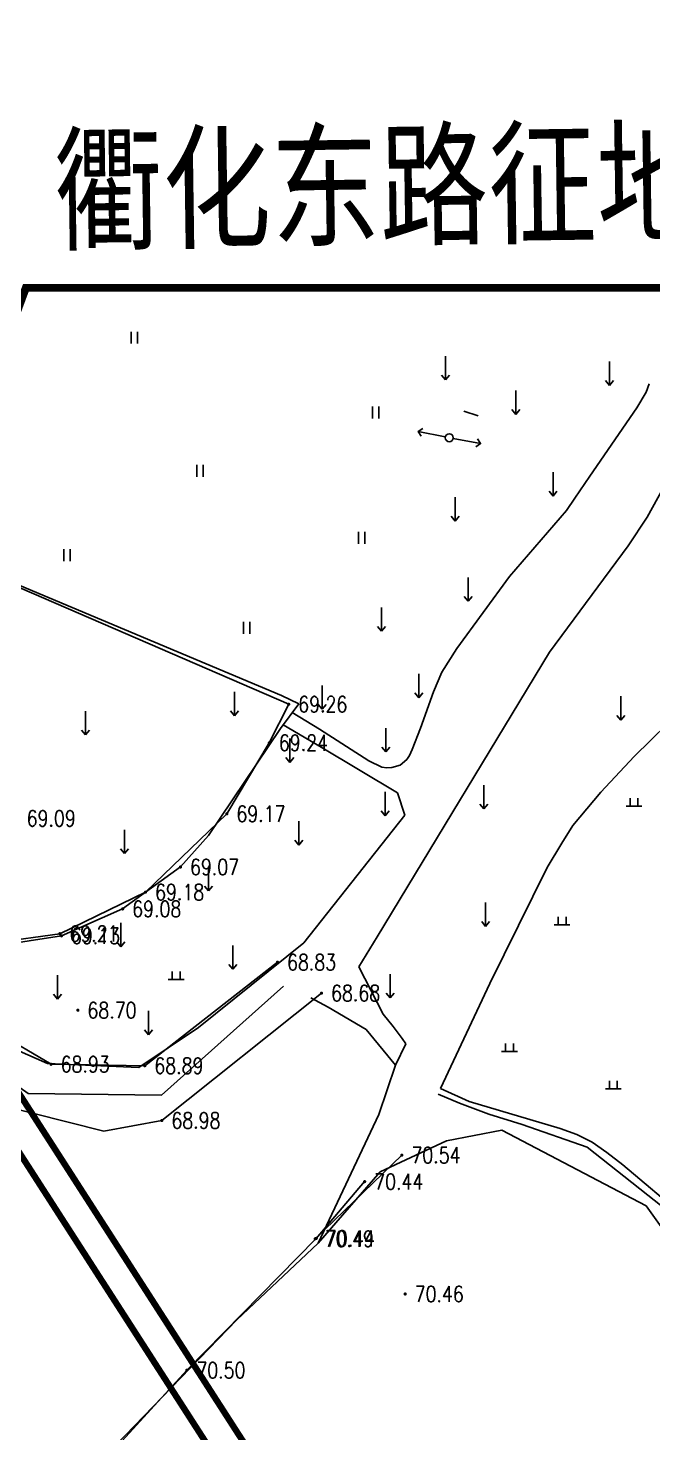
# Model space of a CAD drawing. Extents: x 10519 to 17598, y -625 to 2857.
# Drawn here: x 13643 to 13682.3, y 1308 to 1396.2 of the extents above; entities that cross this region are included whole.
import ezdxf
from ezdxf.enums import TextEntityAlignment as Align

# ---------------------------------------------------------------- set-up
doc = ezdxf.new("R2010")
doc.units = 0
doc.header["$MEASUREMENT"] = 0
doc.layers.get('0').update_dxf_attribs({"linetype": 'CONTINUOUS'})
for name, color, linetype in [('00000道路边线', 2, 'CONTINUOUS'), ('0000原地形', 252, 'CONTINUOUS'), ('000道路名称', 6, 'CONTINUOUS'), ('GCD', 224, 'CONTINUOUS')]:
    doc.layers.add(name, color=color, linetype=linetype)
doc.styles.add('HZ', font='txt8.shx', dxfattribs={"width": 0.8, "bigfont": 'hz.shx'})
doc.styles.add('黑体', font='SIMHEI.TTF', dxfattribs={"width": 0.8})
doc.linetypes.add('10421', pattern='A,2,[150,AAA.SHX,S=1,R=0,X=0,Y=1],1e-11', length=2)

# ---------------------------------------------------------------- blocks, each defined once
blk = doc.blocks.new('GC200')
at = {"linetype": 'Continuous', "const_width": 0.2, "flags": 128}
blk.add_lwpolyline([(-0.1, 0, 1), (0.1, 0, 1)], format="xyb", close=True, dxfattribs=at)
blk = doc.blocks.new('gc170')
at = {"linetype": 'Continuous'}
blk.add_circle((0, 0), 0.5, dxfattribs=at)
blk = doc.blocks.new('gc013b')
at = {"linetype": 'Continuous'}
blk.add_line((0.5, 0), (4, 0), dxfattribs=at)
at = {"linetype": 'Continuous', "flags": 128}
blk.add_lwpolyline([(3.5, 0.5), (4, 0), (3.5, -0.5)], dxfattribs=at)

msp = doc.modelspace()

# ---------------------------------------------------------------- linework, layer by layer
at = {"layer": '00000道路边线', "const_width": 0.4}
for points in [[(13756.603, 1148.308, -0.065136), (13825.178, 1003.376, 0.065136), (13756.603, 1148.308), (13576.295, 1428.357, -0.410529), (13583.517, 1462.739), (13652.854, 1508.626, -0.224647), (14318.381, 1604.23), (14655.468, 1500.221), (14721.808, 1482.843, -0.010771), (14723.879, 1482.253), (15171.602, 1344.107)], [(13758.284, 1149.39, -0.065136), (13827.082, 1003.99, 0.065136), (13758.284, 1149.39), (13577.99, 1429.419, -0.410529), (13584.057, 1458.299), (13655.061, 1505.291, -0.224647), (14317.202, 1600.407), (14654.432, 1496.355)]]:
    msp.add_lwpolyline(points, format="xyb", dxfattribs=at)
at = {"layer": '0000原地形'}
for p, q in [((13649.474, 1376.409), (13649.474, 1377.159)), ((13649.874, 1376.409), (13649.874, 1377.159)), ((13669.237, 1374.129), (13669.237, 1375.629)), ((13679.53, 1373.788), (13679.53, 1375.288)), ((13668.987, 1374.429), (13669.237, 1374.129)), ((13669.237, 1374.129), (13669.487, 1374.429)), ((13679.28, 1374.088), (13679.53, 1373.788)), ((13679.53, 1373.788), (13679.78, 1374.088)), ((13673.654, 1371.968), (13673.654, 1373.468)), ((13664.653, 1371.708), (13664.653, 1372.458)), ((13665.053, 1371.708), (13665.053, 1372.458)), ((13673.404, 1372.268), (13673.654, 1371.968)), ((13673.654, 1371.968), (13673.904, 1372.268)), ((13653.611, 1368.047), (13653.611, 1368.797)), ((13654.011, 1368.047), (13654.011, 1368.797)), ((13675.987, 1366.836), (13675.987, 1368.336)), ((13675.737, 1367.136), (13675.987, 1366.836)), ((13675.987, 1366.836), (13676.237, 1367.136)), ((13669.843, 1365.27), (13669.843, 1366.77)), ((13669.593, 1365.57), (13669.843, 1365.27)), ((13669.843, 1365.27), (13670.093, 1365.57)), ((13663.77, 1363.843), (13663.77, 1364.593)), ((13664.17, 1363.843), (13664.17, 1364.593)), ((13645.244, 1362.742), (13645.244, 1363.492)), ((13645.644, 1362.742), (13645.644, 1363.492)), ((13670.657, 1360.229), (13670.657, 1361.729)), ((13665.215, 1358.346), (13665.215, 1359.846)), ((13670.407, 1360.529), (13670.657, 1360.229)), ((13670.657, 1360.229), (13670.907, 1360.529)), ((13656.536, 1358.19), (13656.536, 1358.94)), ((13656.936, 1358.19), (13656.936, 1358.94)), ((13664.965, 1358.646), (13665.215, 1358.346)), ((13665.215, 1358.346), (13665.465, 1358.646)), ((13667.562, 1354.167), (13667.562, 1355.667)), ((13655.98, 1353.041), (13655.98, 1354.541)), ((13661.48, 1353.445), (13661.48, 1354.945)), ((13667.312, 1354.467), (13667.562, 1354.167)), ((13667.562, 1354.167), (13667.812, 1354.467)), ((13661.23, 1353.745), (13661.48, 1353.445)), ((13661.48, 1353.445), (13661.73, 1353.745)), ((13680.246, 1352.758), (13680.246, 1354.258)), ((13646.608, 1351.835), (13646.608, 1353.335)), ((13655.73, 1353.341), (13655.98, 1353.041)), ((13655.98, 1353.041), (13656.23, 1353.341)), ((13679.996, 1353.058), (13680.246, 1352.758)), ((13680.246, 1352.758), (13680.496, 1353.058)), ((13646.358, 1352.135), (13646.608, 1351.835)), ((13646.608, 1351.835), (13646.858, 1352.135)), ((13665.488, 1350.768), (13665.488, 1352.268)), ((13659.456, 1350.111), (13659.456, 1351.611)), ((13665.238, 1351.068), (13665.488, 1350.768)), ((13665.488, 1350.768), (13665.738, 1351.068)), ((13659.206, 1350.411), (13659.456, 1350.111)), ((13659.456, 1350.111), (13659.706, 1350.411)), ((13671.638, 1347.181), (13671.638, 1348.681)), ((13665.45, 1346.757), (13665.45, 1348.257)), ((13671.388, 1347.481), (13671.638, 1347.181)), ((13671.638, 1347.181), (13671.888, 1347.481)), ((13680.824, 1347.854), (13680.824, 1347.354)), ((13681.324, 1347.854), (13681.324, 1347.354)), ((13665.2, 1347.057), (13665.45, 1346.757)), ((13665.45, 1346.757), (13665.7, 1347.057)), ((13680.574, 1347.354), (13681.574, 1347.354)), ((13649.061, 1344.377), (13649.061, 1345.877)), ((13660.012, 1344.918), (13660.012, 1346.418)), ((13659.762, 1345.218), (13660.012, 1344.918)), ((13660.012, 1344.918), (13660.262, 1345.218)), ((13648.811, 1344.677), (13649.061, 1344.377)), ((13649.061, 1344.377), (13649.311, 1344.677)), ((13654.335, 1342.041), (13654.335, 1343.541)), ((13654.085, 1342.341), (13654.335, 1342.041)), ((13654.335, 1342.041), (13654.585, 1342.341)), ((13671.755, 1339.808), (13671.755, 1341.308)), ((13676.304, 1340.413), (13676.304, 1339.913)), ((13676.804, 1340.413), (13676.804, 1339.913)), ((13648.826, 1338.531), (13648.826, 1340.031)), ((13671.505, 1340.108), (13671.755, 1339.808)), ((13671.755, 1339.808), (13672.005, 1340.108)), ((13676.054, 1339.913), (13677.054, 1339.913)), ((13648.576, 1338.831), (13648.826, 1338.531)), ((13648.826, 1338.531), (13649.076, 1338.831)), ((13655.867, 1337.112), (13655.867, 1338.612)), ((13652.055, 1336.97), (13652.055, 1336.47)), ((13652.055, 1336.97), (13652.055, 1336.47)), ((13652.555, 1336.97), (13652.555, 1336.47)), ((13652.555, 1336.97), (13652.555, 1336.47)), ((13655.617, 1337.412), (13655.867, 1337.112)), ((13655.867, 1337.112), (13656.117, 1337.412)), ((13665.756, 1335.315), (13665.756, 1336.815)), ((13644.854, 1335.24), (13644.854, 1336.74)), ((13651.805, 1336.47), (13652.805, 1336.47)), ((13651.805, 1336.47), (13652.805, 1336.47)), ((13644.604, 1335.54), (13644.854, 1335.24)), ((13644.854, 1335.24), (13645.104, 1335.54)), ((13665.506, 1335.615), (13665.756, 1335.315)), ((13665.756, 1335.315), (13666.006, 1335.615)), ((13650.568, 1333.003), (13650.568, 1334.503)), ((13650.318, 1333.303), (13650.568, 1333.003)), ((13650.568, 1333.003), (13650.818, 1333.303)), ((13673.002, 1332.445), (13673.002, 1331.945)), ((13673.502, 1332.445), (13673.502, 1331.945)), ((13672.752, 1331.945), (13673.752, 1331.945)), ((13679.526, 1330.111), (13679.526, 1329.611)), ((13680.026, 1330.111), (13680.026, 1329.611)), ((13679.276, 1329.611), (13680.276, 1329.611))]:
    msp.add_line(p, q, dxfattribs=at)
at = {"layer": '0000原地形', "linetype": 'Continuous'}
for p, q in [((13682.026, 1373.894), (13681.839, 1373.367)), ((13681.839, 1373.367), (13681.255, 1372.388)), ((13670.383, 1372.17), (13671.284, 1371.881)), ((13681.255, 1372.388), (13678.298, 1368.088)), ((13678.298, 1368.088), (13677.364, 1366.701)), ((13677.364, 1366.701), (13676.825, 1365.92)), ((13633.141, 1365.148), (13658.923, 1354.316)), ((13676.825, 1365.92), (13673.247, 1361.784)), ((13659.381, 1353.762, 69.255), (13639.414, 1362.408, 69.255)), ((13673.247, 1361.784), (13669.943, 1357.256)), ((13669.943, 1357.256), (13669.009, 1355.777)), ((13669.009, 1355.777), (13668.486, 1354.541)), ((13668.486, 1354.541), (13667.666, 1352.262)), ((13660.011, 1353.794, 69.236), (13658.923, 1354.316, 69.236)), ((13661.314, 1352.195), (13659.602, 1353.241)), ((13661.41, 1351.057, 68.729), (13659.03, 1352.467, 68.729)), ((13664.415, 1350.199), (13661.314, 1352.195)), ((13667.666, 1352.262), (13667.134, 1350.921)), ((13666.222, 1348.206, 68.729), (13661.41, 1351.057, 68.729)), ((13667.134, 1350.921), (13666.971, 1350.532)), ((13665.225, 1349.806), (13664.415, 1350.199)), ((13666.812, 1350.296), (13666.386, 1349.936)), ((13666.971, 1350.532), (13666.812, 1350.296)), ((13665.539, 1349.758), (13665.225, 1349.806)), ((13665.865, 1349.778), (13665.539, 1349.758)), ((13666.386, 1349.936), (13665.865, 1349.778)), ((13666.679, 1346.802, 68.729), (13666.222, 1348.206, 68.729)), ((13660.323, 1338.783, 68.729), (13666.679, 1346.802, 68.729)), ((13653.704, 1333.459, 68.729), (13660.323, 1338.783, 68.729)), ((13658.677, 1337.554, 68.832), (13650.339, 1331.055, 68.832)), ((13659.045, 1336.055, 68.608), (13651.391, 1329.205, 68.608)), ((13659.045, 1336.055, 68.608), (13651.391, 1329.205, 68.608)), ((13651.41, 1327.615, 69.118), (13661.444, 1335.615, 69.118)), ((13651.41, 1327.615, 69.118), (13661.444, 1335.615, 69.118)), ((13661.857, 1334.742, 69.999), (13660.771, 1335.311, 69.999)), ((13644.454, 1331.146, 68.832), (13638.989, 1334.371, 68.832)), ((13664.242, 1333.339, 69.999), (13661.857, 1334.742, 69.999)), ((13649.955, 1330.934, 68.729), (13653.704, 1333.459, 68.729)), ((13666.095, 1331.096, 69.999), (13664.242, 1333.339, 69.999)), ((13640.179, 1332.982, 68.729), (13644.223, 1331.204, 68.729)), ((13644.223, 1331.204, 68.729), (13649.955, 1330.934, 68.729)), ((13650.339, 1331.055, 68.832), (13644.454, 1331.146, 68.832)), ((13643.016, 1329.32, 68.608), (13641.641, 1330.265, 68.608)), ((13643.016, 1329.32, 68.608), (13641.641, 1330.265, 68.608)), ((13639.359, 1329.073, 69.118), (13647.761, 1326.947, 69.118)), ((13639.359, 1329.073, 69.118), (13647.761, 1326.947, 69.118)), ((13651.391, 1329.205, 68.608), (13643.016, 1329.32, 68.608)), ((13651.391, 1329.205, 68.608), (13643.016, 1329.32, 68.608)), ((13668.776, 1329.263), (13670.107, 1328.697)), ((13670.724, 1328.811), (13668.92, 1329.617)), ((13670.107, 1328.697), (13671.95, 1328.017)), ((13676.434, 1327.104), (13670.724, 1328.811)), ((13671.95, 1328.017), (13674.051, 1327.361)), ((13647.761, 1326.947, 69.118), (13651.41, 1327.615, 69.118)), ((13647.761, 1326.947, 69.118), (13651.41, 1327.615, 69.118)), ((13674.051, 1327.361), (13678.131, 1325.946)), ((13677.485, 1326.74), (13676.434, 1327.104)), ((13678.44, 1326.252), (13677.485, 1326.74)), ((13679.365, 1325.611), (13678.44, 1326.252)), ((13678.131, 1325.946), (13685.573, 1320.048)), ((13680.375, 1324.83), (13679.365, 1325.611)), ((13685.46, 1320.528), (13680.375, 1324.83))]:
    msp.add_line(p, q, dxfattribs=at)
at = {"layer": '0000原地形', "linetype": '10421'}
for p, q in [((13681.901, 1365.511, 69.139), (13686.074, 1373.108, 69.139)), ((13680.712, 1363.708, 69.139), (13681.901, 1365.511, 69.139)), ((13675.766, 1357.023, 69.139), (13680.712, 1363.708, 69.139)), ((13664.935, 1339.161, 69.139), (13675.766, 1357.023, 69.139)), ((13681.086, 1350.483), (13685.324, 1354.635)), ((13659.381, 1353.762, 69.255), (13658.163, 1351.335, 69.255)), ((13660.011, 1353.794, 69.067), (13658.865, 1352.244, 69.067)), ((13658.865, 1352.244, 69.067), (13654.335, 1345.508, 69.067)), ((13658.163, 1351.335, 69.255), (13655.494, 1346.879, 69.255)), ((13678.982, 1348.233), (13681.086, 1350.483)), ((13677.233, 1346.147), (13678.982, 1348.233)), ((13655.494, 1346.879, 69.255), (13650.387, 1341.959, 69.255)), ((13676.533, 1345.044), (13677.233, 1346.147)), ((13654.335, 1345.508, 69.067), (13652.582, 1343.538, 69.067)), ((13675.621, 1343.513), (13676.533, 1345.044)), ((13652.582, 1343.538, 69.123), (13648.947, 1340.904, 69.123)), ((13652.582, 1343.538, 69.123), (13648.947, 1340.904, 69.123)), ((13672.022, 1336.217), (13675.621, 1343.513)), ((13650.387, 1341.959, 69.255), (13645.003, 1339.35, 69.255)), ((13648.947, 1340.904, 69.123), (13645.105, 1339.209, 69.123)), ((13648.947, 1340.904, 69.123), (13645.105, 1339.209, 69.123)), ((13645.003, 1339.35, 69.255), (13639.006, 1338.503, 69.255)), ((13645.105, 1339.209, 69.123), (13639.21, 1338.299, 69.123)), ((13645.105, 1339.209, 69.123), (13639.21, 1338.299, 69.123)), ((13663.796, 1337.272, 69.139), (13664.935, 1339.161, 69.139)), ((13665.317, 1334.301, 69.139), (13663.796, 1337.272, 69.139)), ((13668.92, 1329.617), (13672.022, 1336.217)), ((13665.944, 1333.509, 69.139), (13665.317, 1334.301, 69.139)), ((13666.518, 1332.764, 69.139), (13665.944, 1333.509, 69.139)), ((13666.095, 1331.096, 69.139), (13666.742, 1332.436, 69.139)), ((13666.742, 1332.436, 69.139), (13666.518, 1332.764, 69.139)), ((13665.042, 1327.999, 69.999), (13666.095, 1331.096, 69.999)), ((13663.838, 1325.426, 69.999), (13665.042, 1327.999, 69.999)), ((13665.13, 1324.383), (13669.297, 1326.337)), ((13669.297, 1326.337), (13672.764, 1327.001)), ((13672.764, 1327.001), (13681.84, 1322.255)), ((13666.492, 1325.439, 70.539), (13661.046, 1320.188, 70.539)), ((13666.492, 1325.439, 70.539), (13661.046, 1320.188, 70.539)), ((13661.24, 1319.911, 69.999), (13663.838, 1325.426, 69.999)), ((13661.113, 1320.209), (13664.153, 1323.774)), ((13661.113, 1320.209), (13664.153, 1323.774)), ((13661.24, 1319.911), (13665.13, 1324.383)), ((13681.84, 1322.255), (13684.624, 1318.336)), ((13652.981, 1311.929), (13661.113, 1320.209)), ((13652.981, 1311.929), (13661.113, 1320.209)), ((13656.125, 1315.088), (13661.24, 1319.911)), ((13646.414, 1305.06), (13656.125, 1315.088)), ((13646.694, 1305.077), (13652.981, 1311.929)), ((13646.694, 1305.077), (13652.981, 1311.929))]:
    msp.add_line(p, q, dxfattribs=at)
at = {"layer": '000道路名称', "color": 0, "const_width": 0.5}
msp.add_lwpolyline([(13630.898, 1347.556), (13642.867, 1379.917), (13706.496, 1379.917)], dxfattribs=at)

# ---------------------------------------------------------------- block references
at = {"layer": '0000原地形', "linetype": 'Continuous', "yscale": 0.5}
for xscale, rotation in [(0.5000000000058158, 168.7640384959138), (0.4999999999417649, 349.345737888375)]:
    msp.add_blockref('gc013b', (13669.466, 1370.5, 69.225), dxfattribs=dict(at, xscale=xscale, rotation=rotation))
at = {"layer": '0000原地形', "linetype": 'Continuous', "xscale": 0.5, "yscale": 0.5}
msp.add_blockref('gc170', (13669.466, 1370.5, 69.225), dxfattribs=at)
at = {"layer": 'GCD', "linetype": 'Continuous'}
ref = msp.add_blockref('GC200', (13659.381, 1353.762, 69.255), dxfattribs=dict(at, xscale=0.5, yscale=0.5, zscale=0.5))
ref.add_attrib('height', '69.26', dxfattribs={"linetype": 'Continuous', "height": 1, "style": 'HZ', "width": 0.8}).set_placement((13659.981, 1353.762, 69.255), align=Align.MIDDLE_LEFT)
ref = msp.add_blockref('GC200', (13659.381, 1353.762, 69.255), dxfattribs=dict(at, xscale=0.5, yscale=0.5, zscale=0.5))
ref.add_attrib('height', '69.26', dxfattribs={"linetype": 'Continuous', "height": 1, "style": 'HZ', "width": 0.8}).set_placement((13659.981, 1353.762, 69.255), align=Align.MIDDLE_LEFT)
ref = msp.add_blockref('GC200', (13658.163, 1351.335, 69.235), dxfattribs=dict(at, xscale=0.5, yscale=0.5, zscale=0.5))
ref.add_attrib('height', '69.24', dxfattribs={"linetype": 'Continuous', "height": 1, "style": 'HZ', "width": 0.8}).set_placement((13658.763, 1351.335, 69.235), align=Align.MIDDLE_LEFT)
ref = msp.add_blockref('GC200', (13658.163, 1351.335, 69.235), dxfattribs=dict(at, xscale=0.5, yscale=0.5, zscale=0.5))
ref.add_attrib('height', '69.24', dxfattribs={"linetype": 'Continuous', "height": 1, "style": 'HZ', "width": 0.8}).set_placement((13658.763, 1351.335, 69.235), align=Align.MIDDLE_LEFT)
ref = msp.add_blockref('GC200', (13642.316, 1346.591, 69.088), dxfattribs=dict(at, xscale=0.5, yscale=0.5, zscale=0.5))
ref.add_attrib('height', '69.09', dxfattribs={"linetype": 'Continuous', "height": 1, "style": 'HZ', "width": 0.8}).set_placement((13642.916, 1346.591, 69.088), align=Align.MIDDLE_LEFT)
ref = msp.add_blockref('GC200', (13642.316, 1346.591, 69.088), dxfattribs=dict(at, xscale=0.5, yscale=0.5, zscale=0.5))
ref.add_attrib('height', '69.09', dxfattribs={"linetype": 'Continuous', "height": 1, "style": 'HZ', "width": 0.8}).set_placement((13642.916, 1346.591, 69.088), align=Align.MIDDLE_LEFT)
ref = msp.add_blockref('GC200', (13655.494, 1346.879, 69.166), dxfattribs=dict(at, xscale=0.5, yscale=0.5, zscale=0.5))
ref.add_attrib('height', '69.17', dxfattribs={"linetype": 'Continuous', "height": 1, "style": 'HZ', "width": 0.8}).set_placement((13656.094, 1346.879, 69.166), align=Align.MIDDLE_LEFT)
ref = msp.add_blockref('GC200', (13655.494, 1346.879, 69.166), dxfattribs=dict(at, xscale=0.5, yscale=0.5, zscale=0.5))
ref.add_attrib('height', '69.17', dxfattribs={"linetype": 'Continuous', "height": 1, "style": 'HZ', "width": 0.8}).set_placement((13656.094, 1346.879, 69.166), align=Align.MIDDLE_LEFT)
ref = msp.add_blockref('GC200', (13652.582, 1343.538, 69.067), dxfattribs=dict(at, xscale=0.5, yscale=0.5, zscale=0.5))
ref.add_attrib('height', '69.07', dxfattribs={"linetype": 'Continuous', "height": 1, "style": 'HZ', "width": 0.8}).set_placement((13653.182, 1343.538, 69.067), align=Align.MIDDLE_LEFT)
ref = msp.add_blockref('GC200', (13652.582, 1343.538, 69.067), dxfattribs=dict(at, xscale=0.5, yscale=0.5, zscale=0.5))
ref.add_attrib('height', '69.07', dxfattribs={"linetype": 'Continuous', "height": 1, "style": 'HZ', "width": 0.8}).set_placement((13653.182, 1343.538, 69.067), align=Align.MIDDLE_LEFT)
ref = msp.add_blockref('GC200', (13650.387, 1341.959, 69.181), dxfattribs=dict(at, xscale=0.5, yscale=0.5, zscale=0.5))
ref.add_attrib('height', '69.18', dxfattribs={"linetype": 'Continuous', "height": 1, "style": 'HZ', "width": 0.8}).set_placement((13650.987, 1341.959, 69.181), align=Align.MIDDLE_LEFT)
ref = msp.add_blockref('GC200', (13650.387, 1341.959, 69.181), dxfattribs=dict(at, xscale=0.5, yscale=0.5, zscale=0.5))
ref.add_attrib('height', '69.18', dxfattribs={"linetype": 'Continuous', "height": 1, "style": 'HZ', "width": 0.8}).set_placement((13650.987, 1341.959, 69.181), align=Align.MIDDLE_LEFT)
ref = msp.add_blockref('GC200', (13648.947, 1340.904, 69.081), dxfattribs=dict(at, xscale=0.5, yscale=0.5, zscale=0.5))
ref.add_attrib('height', '69.08', dxfattribs={"linetype": 'Continuous', "height": 1, "style": 'HZ', "width": 0.8}).set_placement((13649.547, 1340.904, 69.081), align=Align.MIDDLE_LEFT)
ref = msp.add_blockref('GC200', (13648.947, 1340.904, 69.081), dxfattribs=dict(at, xscale=0.5, yscale=0.5, zscale=0.5))
ref.add_attrib('height', '69.08', dxfattribs={"linetype": 'Continuous', "height": 1, "style": 'HZ', "width": 0.8}).set_placement((13649.547, 1340.904, 69.081), align=Align.MIDDLE_LEFT)
ref = msp.add_blockref('GC200', (13645.003, 1339.35, 69.208), dxfattribs=dict(at, xscale=0.5, yscale=0.5, zscale=0.5))
ref.add_attrib('height', '69.21', dxfattribs={"linetype": 'Continuous', "height": 1, "style": 'HZ', "width": 0.8}).set_placement((13645.603, 1339.35, 69.208), align=Align.MIDDLE_LEFT)
ref = msp.add_blockref('GC200', (13645.003, 1339.35, 69.208), dxfattribs=dict(at, xscale=0.5, yscale=0.5, zscale=0.5))
ref.add_attrib('height', '69.21', dxfattribs={"linetype": 'Continuous', "height": 1, "style": 'HZ', "width": 0.8}).set_placement((13645.603, 1339.35, 69.208), align=Align.MIDDLE_LEFT)
ref = msp.add_blockref('GC200', (13645.105, 1339.209, 69.129), dxfattribs=dict(at, xscale=0.5, yscale=0.5, zscale=0.5))
ref.add_attrib('height', '69.13', dxfattribs={"linetype": 'Continuous', "height": 1, "style": 'HZ', "width": 0.8}).set_placement((13645.705, 1339.209, 69.129), align=Align.MIDDLE_LEFT)
ref = msp.add_blockref('GC200', (13645.105, 1339.209, 69.129), dxfattribs=dict(at, xscale=0.5, yscale=0.5, zscale=0.5))
ref.add_attrib('height', '69.13', dxfattribs={"linetype": 'Continuous', "height": 1, "style": 'HZ', "width": 0.8}).set_placement((13645.705, 1339.209, 69.129), align=Align.MIDDLE_LEFT)
ref = msp.add_blockref('GC200', (13658.677, 1337.554, 68.832), dxfattribs=dict(at, xscale=0.5, yscale=0.5, zscale=0.5))
ref.add_attrib('height', '68.83', dxfattribs={"linetype": 'Continuous', "height": 1, "style": 'HZ', "width": 0.8}).set_placement((13659.277, 1337.554, 68.832), align=Align.MIDDLE_LEFT)
ref = msp.add_blockref('GC200', (13658.677, 1337.554, 68.832), dxfattribs=dict(at, xscale=0.5, yscale=0.5, zscale=0.5))
ref.add_attrib('height', '68.83', dxfattribs={"linetype": 'Continuous', "height": 1, "style": 'HZ', "width": 0.8}).set_placement((13659.277, 1337.554, 68.832), align=Align.MIDDLE_LEFT)
ref = msp.add_blockref('GC200', (13661.444, 1335.615, 68.675), dxfattribs=dict(at, xscale=0.5, yscale=0.5, zscale=0.5))
ref.add_attrib('height', '68.68', dxfattribs={"linetype": 'Continuous', "height": 1, "style": 'HZ', "width": 0.8}).set_placement((13662.044, 1335.615, 68.675), align=Align.MIDDLE_LEFT)
ref = msp.add_blockref('GC200', (13661.444, 1335.615, 68.675), dxfattribs=dict(at, xscale=0.5, yscale=0.5, zscale=0.5))
ref.add_attrib('height', '68.68', dxfattribs={"linetype": 'Continuous', "height": 1, "style": 'HZ', "width": 0.8}).set_placement((13662.044, 1335.615, 68.675), align=Align.MIDDLE_LEFT)
ref = msp.add_blockref('GC200', (13646.136, 1334.541, 68.698), dxfattribs=dict(at, xscale=0.5, yscale=0.5, zscale=0.5))
ref.add_attrib('height', '68.70', dxfattribs={"linetype": 'Continuous', "height": 1, "style": 'HZ', "width": 0.8}).set_placement((13646.736, 1334.541, 68.698), align=Align.MIDDLE_LEFT)
ref = msp.add_blockref('GC200', (13646.136, 1334.541, 68.698), dxfattribs=dict(at, xscale=0.5, yscale=0.5, zscale=0.5))
ref.add_attrib('height', '68.70', dxfattribs={"linetype": 'Continuous', "height": 1, "style": 'HZ', "width": 0.8}).set_placement((13646.736, 1334.541, 68.698), align=Align.MIDDLE_LEFT)
ref = msp.add_blockref('GC200', (13644.454, 1331.146, 68.929), dxfattribs=dict(at, xscale=0.5, yscale=0.5, zscale=0.5))
ref.add_attrib('height', '68.93', dxfattribs={"linetype": 'Continuous', "height": 1, "style": 'HZ', "width": 0.8}).set_placement((13645.054, 1331.146, 68.929), align=Align.MIDDLE_LEFT)
ref = msp.add_blockref('GC200', (13644.454, 1331.146, 68.929), dxfattribs=dict(at, xscale=0.5, yscale=0.5, zscale=0.5))
ref.add_attrib('height', '68.93', dxfattribs={"linetype": 'Continuous', "height": 1, "style": 'HZ', "width": 0.8}).set_placement((13645.054, 1331.146, 68.929), align=Align.MIDDLE_LEFT)
ref = msp.add_blockref('GC200', (13650.339, 1331.055, 68.887), dxfattribs=dict(at, xscale=0.5, yscale=0.5, zscale=0.5))
ref.add_attrib('height', '68.89', dxfattribs={"linetype": 'Continuous', "height": 1, "style": 'HZ', "width": 0.8}).set_placement((13650.939, 1331.055, 68.887), align=Align.MIDDLE_LEFT)
ref = msp.add_blockref('GC200', (13650.339, 1331.055, 68.887), dxfattribs=dict(at, xscale=0.5, yscale=0.5, zscale=0.5))
ref.add_attrib('height', '68.89', dxfattribs={"linetype": 'Continuous', "height": 1, "style": 'HZ', "width": 0.8}).set_placement((13650.939, 1331.055, 68.887), align=Align.MIDDLE_LEFT)
ref = msp.add_blockref('GC200', (13651.41, 1327.615, 68.979), dxfattribs=dict(at, xscale=0.5, yscale=0.5, zscale=0.5))
ref.add_attrib('height', '68.98', dxfattribs={"linetype": 'Continuous', "height": 1, "style": 'HZ', "width": 0.8}).set_placement((13652.01, 1327.615, 68.979), align=Align.MIDDLE_LEFT)
ref = msp.add_blockref('GC200', (13651.41, 1327.615, 68.979), dxfattribs=dict(at, xscale=0.5, yscale=0.5, zscale=0.5))
ref.add_attrib('height', '68.98', dxfattribs={"linetype": 'Continuous', "height": 1, "style": 'HZ', "width": 0.8}).set_placement((13652.01, 1327.615, 68.979), align=Align.MIDDLE_LEFT)
ref = msp.add_blockref('GC200', (13666.492, 1325.439, 70.539), dxfattribs=dict(at, xscale=0.5, yscale=0.5, zscale=0.5))
ref.add_attrib('height', '70.54', dxfattribs={"linetype": 'Continuous', "height": 1, "style": 'HZ', "width": 0.8}).set_placement((13667.092, 1325.439, 70.539), align=Align.MIDDLE_LEFT)
ref = msp.add_blockref('GC200', (13666.492, 1325.439, 70.539), dxfattribs=dict(at, xscale=0.5, yscale=0.5, zscale=0.5))
ref.add_attrib('height', '70.54', dxfattribs={"linetype": 'Continuous', "height": 1, "style": 'HZ', "width": 0.8}).set_placement((13667.092, 1325.439, 70.539), align=Align.MIDDLE_LEFT)
ref = msp.add_blockref('GC200', (13664.153, 1323.774, 70.437), dxfattribs=dict(at, xscale=0.5, yscale=0.5, zscale=0.5))
ref.add_attrib('height', '70.44', dxfattribs={"linetype": 'Continuous', "height": 1, "style": 'HZ', "width": 0.8}).set_placement((13664.753, 1323.774, 70.437), align=Align.MIDDLE_LEFT)
ref = msp.add_blockref('GC200', (13664.153, 1323.774, 70.437), dxfattribs=dict(at, xscale=0.5, yscale=0.5, zscale=0.5))
ref.add_attrib('height', '70.44', dxfattribs={"linetype": 'Continuous', "height": 1, "style": 'HZ', "width": 0.8}).set_placement((13664.753, 1323.774, 70.437), align=Align.MIDDLE_LEFT)
ref = msp.add_blockref('GC200', (13661.046, 1320.188, 70.494), dxfattribs=dict(at, xscale=0.5, yscale=0.5, zscale=0.5))
ref.add_attrib('height', '70.49', dxfattribs={"linetype": 'Continuous', "height": 1, "style": 'HZ', "width": 0.8}).set_placement((13661.646, 1320.188, 70.494), align=Align.MIDDLE_LEFT)
ref = msp.add_blockref('GC200', (13661.046, 1320.188, 70.494), dxfattribs=dict(at, xscale=0.5, yscale=0.5, zscale=0.5))
ref.add_attrib('height', '70.49', dxfattribs={"linetype": 'Continuous', "height": 1, "style": 'HZ', "width": 0.8}).set_placement((13661.646, 1320.188, 70.494), align=Align.MIDDLE_LEFT)
ref = msp.add_blockref('GC200', (13661.113, 1320.209, 70.442), dxfattribs=dict(at, xscale=0.5, yscale=0.5, zscale=0.5))
ref.add_attrib('height', '70.44', dxfattribs={"linetype": 'Continuous', "height": 1, "style": 'HZ', "width": 0.8}).set_placement((13661.713, 1320.209, 70.442), align=Align.MIDDLE_LEFT)
ref = msp.add_blockref('GC200', (13661.113, 1320.209, 70.442), dxfattribs=dict(at, xscale=0.5, yscale=0.5, zscale=0.5))
ref.add_attrib('height', '70.44', dxfattribs={"linetype": 'Continuous', "height": 1, "style": 'HZ', "width": 0.8}).set_placement((13661.713, 1320.209, 70.442), align=Align.MIDDLE_LEFT)
ref = msp.add_blockref('GC200', (13666.698, 1316.717, 70.462), dxfattribs=dict(at, xscale=0.5, yscale=0.5, zscale=0.5))
ref.add_attrib('height', '70.46', dxfattribs={"linetype": 'Continuous', "height": 1, "style": 'HZ', "width": 0.8}).set_placement((13667.298, 1316.717, 70.462), align=Align.MIDDLE_LEFT)
ref = msp.add_blockref('GC200', (13666.698, 1316.717, 70.462), dxfattribs=dict(at, xscale=0.5, yscale=0.5, zscale=0.5))
ref.add_attrib('height', '70.46', dxfattribs={"linetype": 'Continuous', "height": 1, "style": 'HZ', "width": 0.8}).set_placement((13667.298, 1316.717, 70.462), align=Align.MIDDLE_LEFT)
ref = msp.add_blockref('GC200', (13652.981, 1311.929, 70.498), dxfattribs=dict(at, xscale=0.5, yscale=0.5, zscale=0.5))
ref.add_attrib('height', '70.50', dxfattribs={"linetype": 'Continuous', "height": 1, "style": 'HZ', "width": 0.8}).set_placement((13653.581, 1311.929, 70.498), align=Align.MIDDLE_LEFT)
ref = msp.add_blockref('GC200', (13652.981, 1311.929, 70.498), dxfattribs=dict(at, xscale=0.5, yscale=0.5, zscale=0.5))
ref.add_attrib('height', '70.50', dxfattribs={"linetype": 'Continuous', "height": 1, "style": 'HZ', "width": 0.8}).set_placement((13653.581, 1311.929, 70.498), align=Align.MIDDLE_LEFT)

# ---------------------------------------------------------------- texts
at = {"layer": '000道路名称', "color": 0, "style": '黑体', "width": 0.8}
for s, height, rotation, p in [('衢化东路征地红线', 6.25, 0.80947, (13644.67, 1382.921, -0.454)), ('衢   化   东   路', 12.5, 305.92052, (13598.862, 1344.833))]:
    msp.add_text(s, height=height, rotation=rotation, dxfattribs=at).set_placement(p)

doc.saveas('drawing.dxf')
